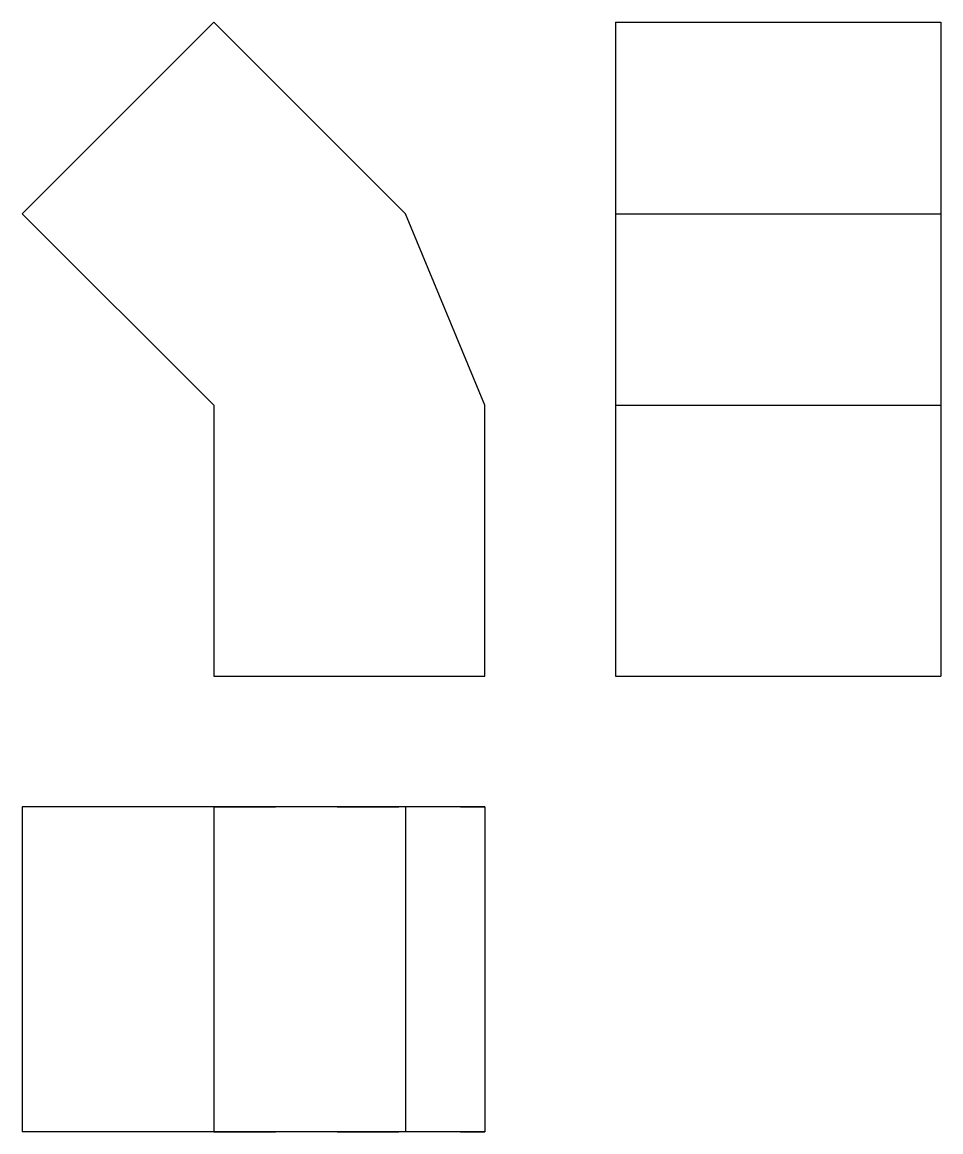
# Model space of a CAD drawing. Extents: x 0 to 1.49, y 0 to 1.8.
import ezdxf

# ---------------------------------------------------------------- set-up
doc = ezdxf.new("R2010")
doc.units = 0
doc.linetypes.add('HIDDEN', pattern=[0.053033, 0.035373, -0.01766])
for name, color, linetype in [('FRONT', 7, 'CONTINUOUS'), ('LEFT', 7, 'CONTINUOUS'), ('TOP', 7, 'CONTINUOUS'), ('TOP_HID', 7, 'HIDDEN')]:
    doc.layers.add(name, color=color, linetype=linetype)

msp = doc.modelspace()

# ---------------------------------------------------------------- linework, layer by layer
at = {"layer": 'FRONT'}
for p, q in [((0.31066, 1.8), (0, 1.48934)), ((0.62132, 1.48934), (0.31066, 1.8)), ((0, 1.48934), (0.31066, 1.17868)), ((0.75, 1.17868), (0.62132, 1.48934)), ((0.31066, 1.17868), (0.31066, 0.73934)), ((0.75, 0.73934), (0.75, 1.17868)), ((0.31066, 0.73934), (0.75, 0.73934))]:
    msp.add_line(p, q, dxfattribs=at)
at = {"layer": 'LEFT'}
for p, q in [((0.962132, 1.8), (1.48934, 1.8)), ((0.962132, 1.8), (0.962132, 1.48934)), ((1.48934, 1.8), (1.48934, 1.48934)), ((0.962132, 1.48934), (1.48934, 1.48934)), ((0.962132, 1.48934), (0.962132, 1.17868)), ((1.48934, 1.48934), (1.48934, 1.17868)), ((0.962132, 1.17868), (0.962132, 0.73934)), ((0.962132, 1.17868), (1.48934, 1.17868)), ((1.48934, 1.17868), (1.48934, 0.73934)), ((0.962132, 0.73934), (1.48934, 0.73934))]:
    msp.add_line(p, q, dxfattribs=at)
at = {"layer": 'TOP'}
for p, q in [((0, 0.527208), (0, 0)), ((0.31066, 0.527208), (0, 0.527208)), ((0.31066, 0.527208), (0.31066, 0)), ((0.62132, 0.527208), (0.31066, 0.527208)), ((0.62132, 0.527208), (0.62132, 0)), ((0.75, 0.527208), (0.62132, 0.527208)), ((0.75, 0.527208), (0.75, 0)), ((0.31066, 0), (0, 0)), ((0.62132, 0), (0.31066, 0)), ((0.75, 0), (0.62132, 0))]:
    msp.add_line(p, q, dxfattribs=at)
at = {"layer": 'TOP_HID', "linetype": 'HIDDEN'}
for p, q in [((0.75, 0.527208), (0.31066, 0.527208)), ((0.31066, 0.527208), (0.75, 0.527208)), ((0.75, 0), (0.31066, 0)), ((0.31066, 0), (0.75, 0))]:
    msp.add_line(p, q, dxfattribs=at)

doc.saveas('drawing.dxf')
